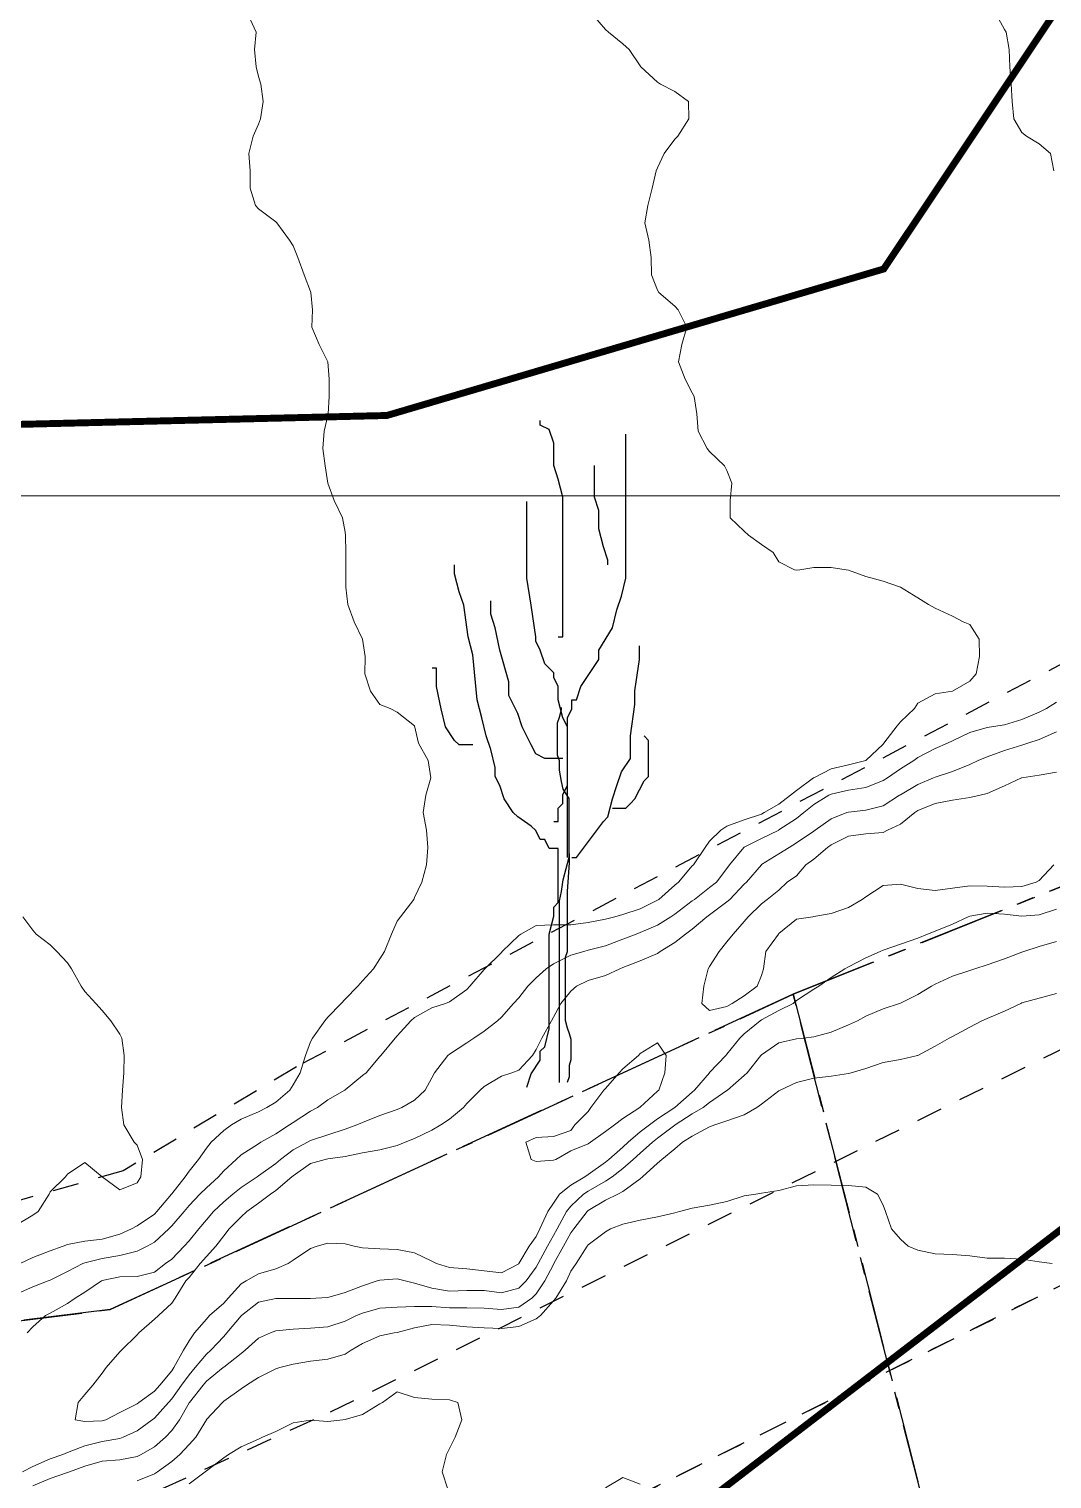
# Model space of a CAD drawing. Header units: centimetres. Extents: x 0 to 642158, y -847 to 649707.
# Drawn here: x 617303.14 to 617332.62, y 621059.04 to 621100.84 of the extents above; entities that cross this region are included whole.
import ezdxf

# ---------------------------------------------------------------- set-up
doc = ezdxf.new("R2010")
doc.units = ezdxf.units.CM
doc.header["$MEASUREMENT"] = 0
doc.linetypes.add('CENTERX2', pattern=[4, 2.5, -0.5, 0.5, -0.5])
doc.linetypes.add('JIS_02_0.7', pattern=[1.35, 0.75, -0.6])
for name, color, linetype, lineweight in [('MEV_grille', 254, 'Continuous', 9), ('MEV_layout inondation', 5, 'Continuous', 15), ('MEV_vegetal_V', 7, 'Continuous', 25), ('WAL_parcellaire agricole', 7, 'JIS_02_0.7', 25), ('WAL_topographie 0.5', 253, 'Continuous', 20)]:
    doc.layers.add(name, color=color, linetype=linetype, lineweight=lineweight)
doc.layers.add('SPW_parcellaire cadastral', color=7, linetype='CENTERX2', lineweight=25, true_color=0xff0542)

# ---------------------------------------------------------------- blocks, each defined once
blk = doc.blocks.new('legende vegetal')
at = {"layer": 'MEV_vegetal_V'}
for points in [[(617318.293, 621083.127), (617318.423, 621083.127), (617318.423, 621087.153), (617318.293, 621087.672), (617318.164, 621088.062), (617318.164, 621088.712), (617318.033, 621089.101), (617317.774, 621089.231), (617317.774, 621089.361)], [(617318.164, 621077.802), (617318.293, 621077.802), (617318.293, 621078.191), (617318.423, 621078.321), (617318.423, 621078.581), (617318.553, 621078.841), (617318.553, 621080.789), (617318.683, 621081.049), (617318.683, 621081.308), (617318.813, 621081.308), (617318.943, 621081.698), (617319.463, 621082.477), (617319.463, 621082.737), (617319.852, 621083.386), (617319.983, 621083.906), (617320.112, 621084.296), (617320.242, 621084.815), (617320.242, 621088.971)], [(617319.722, 621085.205), (617319.722, 621085.335), (617319.593, 621085.724), (617319.463, 621086.244), (617319.463, 621086.764), (617319.333, 621087.153), (617319.333, 621088.062)], [(617318.553, 621076.763), (617318.553, 621080.529), (617318.423, 621080.789), (617318.293, 621081.308), (617318.293, 621081.698), (617318.164, 621081.958), (617318.164, 621082.088), (617317.903, 621082.347), (617317.774, 621082.737), (617317.644, 621082.997), (617317.644, 621083.127), (617317.514, 621084.036), (617317.384, 621084.815), (617317.384, 621087.023)], [(617317.384, 621070.139), (617317.514, 621070.528), (617317.774, 621070.918), (617317.774, 621071.178), (617317.903, 621071.308), (617318.033, 621071.827), (617318.033, 621074.554), (617318.164, 621075.074), (617318.164, 621075.334), (617318.293, 621075.464), (617318.293, 621077.022), (617318.033, 621077.022), (617317.903, 621077.282), (617317.774, 621077.282), (617317.644, 621077.542), (617317.514, 621077.672), (617317.124, 621077.932), (617316.994, 621078.061), (617316.734, 621078.451), (617316.604, 621078.841), (617316.474, 621079.1), (617316.474, 621079.36), (617316.345, 621079.88), (617316.214, 621080.269), (617316.084, 621080.789), (617315.955, 621081.308), (617315.825, 621082.607), (617315.694, 621083.127), (617315.565, 621084.036), (617315.435, 621084.426), (617315.305, 621084.945), (617315.305, 621085.205)], [(617318.423, 621079.62), (617317.903, 621079.62), (617317.644, 621079.75), (617317.514, 621080.009), (617317.254, 621080.529), (617317.124, 621080.919), (617316.864, 621081.438), (617316.864, 621081.828), (617316.604, 621082.737), (617316.474, 621083.386), (617316.345, 621083.776), (617316.345, 621084.166)], [(617318.683, 621076.763), (617318.813, 621076.763), (617319.593, 621077.802), (617319.722, 621077.932), (617319.852, 621078.451), (617319.983, 621078.841), (617320.112, 621079.23), (617320.372, 621079.62), (617320.372, 621080.269), (617320.502, 621081.178), (617320.502, 621081.568), (617320.632, 621082.477), (617320.632, 621082.867)], [(617315.825, 621080.009), (617315.435, 621080.009), (617315.305, 621080.14), (617315.045, 621080.529), (617314.915, 621081.049), (617314.785, 621081.698), (617314.785, 621082.218), (617314.655, 621082.218)], [(617318.327, 621070.274), (617318.327, 621075.515), (617318.382, 621075.788), (617318.436, 621076.116), (617318.601, 621076.771), (617318.601, 621078.464), (617318.436, 621078.736), (617318.382, 621078.955), (617318.327, 621079.283), (617318.327, 621079.555), (617318.272, 621079.719), (617318.272, 621080.647), (617318.327, 621080.811), (617318.382, 621081.029), (617318.382, 621081.084)], [(617319.852, 621078.191), (617320.242, 621078.191), (617320.372, 621078.321), (617320.502, 621078.451), (617320.762, 621078.971), (617320.892, 621079.1), (617320.892, 621080.14), (617320.762, 621080.269)], [(617318.601, 621076.88), (617318.601, 621076.607), (617318.546, 621075.788), (617318.546, 621074.041), (617318.491, 621073.877), (617318.491, 621072.076), (617318.546, 621071.857), (617318.601, 621071.693), (617318.655, 621071.53), (617318.655, 621070.929), (617318.601, 621070.765), (617318.601, 621070.437), (617318.546, 621070.274)]]:
    blk.add_lwpolyline(points, dxfattribs=at)
blk = doc.blocks.new('*U114')
at = {"layer": 'MEV_grille', "transparency": 33554687}
blk.add_lwpolyline([(-1338.461, 0), (1338.461, 0)], dxfattribs=at)
blk = doc.blocks.new('*U115')
at = {"layer": 'MEV_grille', "color": 0, "linetype": 'ByBlock', "lineweight": -2, "transparency": 16777216}
blk.add_blockref('*U114', (0, -1300), dxfattribs=at)

msp = doc.modelspace()

# ---------------------------------------------------------------- linework, layer by layer
at = {"layer": 'MEV_layout inondation', "const_width": 0.2}
msp.add_lwpolyline([(617233.162, 621073.07), (617279.62, 621037.923), (617301.038, 621038.108), (617317.026, 621054.071), (617332.891, 621066.247), (617360.616, 621077.783), (617386.097, 621081.307), (617385.282, 621128.89), (617342.794, 621116.453), (617327.77, 621093.924), (617313.451, 621089.7), (617284.343, 621088.996), (617234.522, 621104.967)], dxfattribs=at)
at = {"layer": 'SPW_parcellaire cadastral'}
for points in [[(617305.548, 621139.175), (617308.94, 621124.526), (617362.498, 621136.362), (617373.568, 621138.823), (617386.867, 621141.735), (617387.027, 621141.765), (617387.237, 621140.985), (617392.05, 621122.926), (617394.491, 621113.756), (617398.562, 621104.586), (617401.218, 621098.614), (617399.542, 621097.982), (617398.714, 621098.598), (617397.616, 621098.698), (617390.943, 621097.677), (617384.064, 621096.061), (617371.391, 621091.038), (617353.411, 621084.367), (617325.161, 621073.014), (617305.474, 621063.923), (617282.32, 621061.105), (617250.309, 621080.85), (617237.43, 621089.618), (617231.832, 621092.068)], [(617250.309, 621080.85), (617282.32, 621061.105), (617305.474, 621063.923), (617325.161, 621073.014), (617363.64, 620922.52), (617280.432, 620881.446), (617280.13, 620882.72), (617241.275, 621070.317), (617237.43, 621089.618), (617250.309, 621080.85)], [(617416.046, 620945.72), (617363.64, 620922.52), (617325.161, 621073.014), (617353.411, 621084.367), (617361.877, 621063.726), (617369.184, 621047.28), (617376.493, 621030.83), (617384.745, 621012.323), (617394.651, 620990.937), (617416.046, 620945.72)]]:
    msp.add_lwpolyline(points, dxfattribs=at)
at = {"layer": 'WAL_parcellaire agricole'}
for points in [[(617230.843, 621108.416), (617387.462, 621142.372), (617395.298, 621115.403), (617310.846, 621070.926), (617305.847, 621067.926), (617296.425, 621065.222), (617285.635, 621065.371), (617273.847, 621070.922), (617252.763, 621082.677), (617241.845, 621087.918), (617235.845, 621089.917), (617230.843, 621108.416)], [(617240.759, 621070.383), (617241.807, 621073.948), (617246.145, 621076.651), (617268.871, 621063.966), (617277.497, 621059.945), (617284.864, 621055.972), (617292.849, 621054.975), (617300.835, 621055.974), (617311.826, 621060.972), (617354.569, 621082.195), (617356.679, 621076.098), (617351.545, 621073.898), (617314.539, 621055.508), (617303.352, 621050.418), (617301.599, 621049.922), (617293.6, 621048.921), (617292.105, 621048.92), (617284.099, 621049.92), (617281.985, 621050.595), (617274.759, 621054.491), (617265.9, 621058.638), (617246.763, 621069.321), (617240.759, 621070.383)], [(617278.187, 620880.011), (617239.848, 621067.418), (617240.759, 621070.383), (617246.763, 621069.321), (617265.9, 621058.638), (617274.759, 621054.491), (617281.985, 621050.595), (617284.099, 621049.92), (617292.105, 621048.92), (617293.6, 621048.921), (617301.599, 621049.922), (617303.352, 621050.418), (617314.539, 621055.508), (617351.545, 621073.898), (617356.679, 621076.098), (617392.688, 620992.603), (617415.36, 620945.773), (617305.655, 620892.875), (617278.187, 620880.011)]]:
    msp.add_lwpolyline(points, dxfattribs=at)
at = {"layer": 'WAL_topographie 0.5'}
for points in [[(617319.388, 621101.25), (617319.75, 621100.83), (617319.837, 621100.75), (617320.25, 621100.411), (617320.437, 621100.25), (617320.75, 621099.781), (617320.771, 621099.75), (617321.25, 621099.308), (617321.333, 621099.25), (617321.75, 621099.042), (617322.139, 621098.75), (617322.147, 621098.25), (617321.831, 621097.75), (617321.75, 621097.664), (617321.442, 621097.25), (617321.25, 621096.841), (617321.211, 621096.75), (617321.095, 621096.25), (617320.969, 621095.75), (617320.886, 621095.25), (617321, 621094.75), (617321.062, 621094.25), (617321.079, 621093.75), (617321.25, 621093.313), (617321.283, 621093.25), (617321.75, 621092.85), (617321.847, 621092.75), (617322.093, 621092.25), (617321.947, 621091.75), (617321.856, 621091.25), (617322.05, 621090.75), (617322.25, 621090.35), (617322.304, 621090.25), (617322.383, 621089.75), (617322.422, 621089.25), (617322.679, 621088.75), (617322.75, 621088.659), (617323.178, 621088.25), (617323.25, 621088.114), (617323.388, 621087.75), (617323.343, 621087.25), (617323.339, 621086.75), (617323.75, 621086.367), (617323.875, 621086.25), (617324.25, 621085.981), (617324.583, 621085.75), (617324.75, 621085.485), (617325.194, 621085.25), (617325.25, 621085.238), (617325.35, 621085.25), (617325.75, 621085.315), (617326.25, 621085.319), (617326.688, 621085.25), (617326.75, 621085.239), (617327.25, 621085.062), (617327.75, 621084.921), (617328.25, 621084.75), (617328.25, 621084.75), (617328.75, 621084.44), (617329.058, 621084.25), (617329.25, 621084.141), (617329.75, 621083.912), (617330.059, 621083.75), (617330.25, 621083.679), (617330.517, 621083.25), (617330.526, 621082.75), (617330.431, 621082.25), (617330.25, 621082.036), (617329.75, 621081.75), (617329.75, 621081.75), (617329.25, 621081.676), (617328.75, 621081.402), (617328.651, 621081.25), (617328.25, 621080.869), (617328.153, 621080.75), (617327.776, 621080.25), (617327.75, 621080.223), (617327.25, 621079.75), (617327.25, 621079.75), (617326.75, 621079.624), (617326.25, 621079.514), (617325.75, 621079.255), (617325.744, 621079.25), (617325.25, 621078.892), (617325.083, 621078.75), (617324.75, 621078.497), (617324.327, 621078.25), (617324.25, 621078.211), (617323.75, 621078.046), (617323.25, 621077.862), (617323.076, 621077.75), (617322.75, 621077.428), (617322.621, 621077.25), (617322.284, 621076.75), (617322.25, 621076.714), (617321.857, 621076.25), (617321.75, 621076.156), (617321.289, 621075.75), (617321.25, 621075.724), (617320.75, 621075.481), (617320.25, 621075.313), (617320.019, 621075.25), (617319.75, 621075.18), (617319.25, 621075.085), (617318.75, 621075.02), (617318.25, 621075.018), (617317.75, 621074.994), (617317.307, 621074.75), (617317.25, 621074.709), (617316.777, 621074.25), (617316.75, 621074.221), (617316.269, 621073.75), (617316.25, 621073.73), (617315.841, 621073.25), (617315.75, 621073.155), (617315.25, 621072.793), (617315.141, 621072.75), (617314.75, 621072.62), (617314.25, 621072.349), (617314.136, 621072.25), (617313.75, 621071.818), (617313.693, 621071.75), (617313.272, 621071.25), (617313.25, 621071.224), (617312.854, 621070.75), (617312.75, 621070.669), (617312.25, 621070.261), (617312.238, 621070.25), (617311.75, 621069.97), (617311.451, 621069.75), (617311.25, 621069.645), (617310.75, 621069.32), (617310.643, 621069.25), (617310.25, 621068.995), (617309.82, 621068.75), (617309.75, 621068.707), (617309.25, 621068.383), (617309.109, 621068.25), (617308.75, 621067.921), (617308.595, 621067.75), (617308.25, 621067.436), (617308.061, 621067.25), (617307.75, 621066.924), (617307.605, 621066.75), (617307.25, 621066.337), (617307.164, 621066.25), (617306.75, 621065.869), (617306.542, 621065.75), (617306.25, 621065.611), (617305.75, 621065.482), (617305.25, 621065.395), (617304.75, 621065.275), (617304.684, 621065.25), (617304.25, 621065.023), (617303.75, 621064.77), (617303.693, 621064.75), (617303.25, 621064.585), (617302.75, 621064.356)], [(617309.457, 621101.25), (617309.683, 621100.75), (617309.632, 621100.25), (617309.68, 621099.75), (617309.75, 621099.477), (617309.822, 621099.25), (617309.885, 621098.75), (617309.811, 621098.25), (617309.75, 621098.094), (617309.597, 621097.75), (617309.469, 621097.25), (617309.507, 621096.75), (617309.514, 621096.25), (617309.667, 621095.75), (617309.75, 621095.654), (617310.25, 621095.285), (617310.279, 621095.25), (617310.646, 621094.75), (617310.75, 621094.592), (617310.883, 621094.25), (617311.064, 621093.75), (617311.25, 621093.279), (617311.259, 621093.25), (617311.302, 621092.75), (617311.284, 621092.25), (617311.494, 621091.75), (617311.75, 621091.25), (617311.75, 621091.25), (617311.79, 621090.75), (617311.79, 621090.25), (617311.758, 621089.75), (617311.75, 621089.7), (617311.645, 621089.25), (617311.604, 621088.75), (617311.671, 621088.25), (617311.75, 621087.75), (617311.75, 621087.75), (617311.932, 621087.25), (617312.174, 621086.75), (617312.25, 621086.333), (617312.262, 621086.25), (617312.272, 621085.75), (617312.263, 621085.25), (617312.265, 621084.75), (617312.329, 621084.25), (617312.506, 621083.75), (617312.75, 621083.25), (617312.75, 621083.25), (617312.822, 621082.75), (617312.811, 621082.25), (617312.982, 621081.75), (617313.25, 621081.371), (617313.542, 621081.25), (617313.75, 621081.15), (617314.25, 621080.75), (617314.25, 621080.75), (617314.359, 621080.25), (617314.639, 621079.75), (617314.714, 621079.25), (617314.57, 621078.75), (617314.5, 621078.25), (617314.588, 621077.75), (617314.635, 621077.25), (617314.592, 621076.75), (617314.461, 621076.25), (617314.25, 621075.8), (617314.223, 621075.75), (617313.84, 621075.25), (617313.75, 621075.123), (617313.579, 621074.75), (617313.38, 621074.25), (617313.25, 621074.038), (617313.063, 621073.75), (617312.75, 621073.403), (617312.609, 621073.25), (617312.25, 621072.876), (617312.128, 621072.75), (617311.75, 621072.356), (617311.664, 621072.25), (617311.309, 621071.75), (617311.25, 621071.642), (617311.105, 621071.25), (617310.954, 621070.75), (617310.75, 621070.408), (617310.654, 621070.25), (617310.25, 621069.905), (617309.988, 621069.75), (617309.75, 621069.63), (617309.25, 621069.413), (617308.972, 621069.25), (617308.75, 621069.089), (617308.389, 621068.75), (617308.25, 621068.576), (617308.018, 621068.25), (617307.75, 621067.917), (617307.636, 621067.75), (617307.25, 621067.258), (617307.245, 621067.25), (617306.82, 621066.75), (617306.75, 621066.679), (617306.25, 621066.336), (617306.093, 621066.25), (617305.75, 621066.097), (617305.25, 621065.955), (617304.75, 621065.895), (617304.25, 621065.798), (617304.119, 621065.75), (617303.75, 621065.617), (617303.25, 621065.426), (617302.886, 621065.25)], [(617331.017, 621101.25), (617331.25, 621100.83), (617331.294, 621100.75), (617331.38, 621100.25), (617331.398, 621099.75), (617331.442, 621099.25), (617331.472, 621098.75), (617331.522, 621098.25), (617331.75, 621097.861), (617331.886, 621097.75), (617332.25, 621097.528), (617332.573, 621097.25), (617332.668, 621096.75)], [(617332.75, 621081.44), (617332.46, 621081.25), (617332.25, 621081.148), (617331.75, 621080.935), (617331.25, 621080.782), (617331.061, 621080.75), (617330.75, 621080.707), (617330.25, 621080.564), (617329.75, 621080.32), (617329.604, 621080.25), (617329.25, 621080.104), (617328.75, 621079.84), (617328.64, 621079.75), (617328.25, 621079.51), (617327.874, 621079.25), (617327.75, 621079.174), (617327.25, 621078.976), (617326.75, 621078.902), (617326.25, 621078.783), (617326.188, 621078.75), (617325.75, 621078.482), (617325.466, 621078.25), (617325.25, 621078.085), (617324.75, 621077.752), (617324.747, 621077.75), (617324.25, 621077.501), (617323.75, 621077.257), (617323.74, 621077.25), (617323.323, 621076.75), (617323.25, 621076.638), (617322.951, 621076.25), (617322.75, 621076.088), (617322.313, 621075.75), (617322.25, 621075.704), (617321.75, 621075.326), (617321.637, 621075.25), (617321.25, 621075.003), (617320.75, 621074.792), (617320.634, 621074.75), (617320.25, 621074.6), (617319.75, 621074.408), (617319.25, 621074.282), (617319.126, 621074.25), (617318.75, 621074.145), (617318.25, 621073.896), (617318.04, 621073.75), (617317.75, 621073.493), (617317.516, 621073.25), (617317.25, 621072.911), (617317.1, 621072.75), (617316.75, 621072.35), (617316.64, 621072.25), (617316.25, 621071.953), (617315.957, 621071.75), (617315.75, 621071.611), (617315.25, 621071.287), (617315.206, 621071.25), (617314.826, 621070.75), (617314.75, 621070.608), (617314.558, 621070.25), (617314.25, 621069.964), (617313.883, 621069.75), (617313.75, 621069.693), (617313.25, 621069.516), (617312.75, 621069.32), (617312.586, 621069.25), (617312.25, 621069.127), (617311.75, 621068.966), (617311.25, 621068.8), (617311.161, 621068.75), (617310.75, 621068.53), (617310.389, 621068.25), (617310.25, 621068.132), (617309.75, 621067.778), (617309.71, 621067.75), (617309.25, 621067.442), (617309.014, 621067.25), (617308.75, 621067.032), (617308.452, 621066.75), (617308.25, 621066.51), (617308.034, 621066.25), (617307.75, 621065.91), (617307.607, 621065.75), (617307.25, 621065.382), (617307.073, 621065.25), (617306.75, 621065.006), (617306.25, 621064.882), (617305.75, 621064.864), (617305.25, 621064.76), (617305.227, 621064.75), (617304.75, 621064.422), (617304.465, 621064.25), (617304.25, 621064.1), (617303.75, 621063.824), (617303.61, 621063.75), (617303.25, 621063.424), (617303.082, 621063.25)], [(617332.75, 621080.581), (617332.25, 621080.361), (617331.919, 621080.25), (617331.75, 621080.191), (617331.25, 621080.045), (617330.75, 621079.862), (617330.49, 621079.75), (617330.25, 621079.635), (617329.75, 621079.435), (617329.25, 621079.272), (617329.203, 621079.25), (617328.75, 621079.066), (617328.25, 621078.765), (617328.225, 621078.75), (617327.75, 621078.448), (617327.25, 621078.321), (617326.75, 621078.266), (617326.703, 621078.25), (617326.25, 621078.075), (617325.795, 621077.75), (617325.75, 621077.718), (617325.25, 621077.377), (617325.04, 621077.25), (617324.75, 621077.059), (617324.25, 621076.754), (617324.245, 621076.75), (617323.809, 621076.25), (617323.75, 621076.186), (617323.33, 621075.75), (617323.25, 621075.679), (617322.75, 621075.308), (617322.671, 621075.25), (617322.25, 621074.895), (617322.051, 621074.75), (617321.75, 621074.504), (617321.327, 621074.25), (617321.25, 621074.193), (617320.75, 621073.975), (617320.25, 621073.783), (617320.162, 621073.75), (617319.75, 621073.555), (617319.25, 621073.411), (617318.911, 621073.25), (617318.75, 621073.105), (617318.465, 621072.75), (617318.25, 621072.358), (617318.193, 621072.25), (617317.914, 621071.75), (617317.75, 621071.421), (617317.648, 621071.25), (617317.25, 621070.827), (617317.051, 621070.75), (617316.75, 621070.652), (617316.25, 621070.355), (617316.141, 621070.25), (617315.75, 621069.863), (617315.657, 621069.75), (617315.25, 621069.416), (617315.007, 621069.25), (617314.75, 621069.098), (617314.25, 621068.856), (617313.98, 621068.75), (617313.75, 621068.652), (617313.25, 621068.533), (617312.75, 621068.443), (617312.25, 621068.339), (617311.75, 621068.27), (617311.668, 621068.25), (617311.25, 621068.132), (617310.75, 621067.78), (617310.715, 621067.75), (617310.25, 621067.353), (617310.1, 621067.25), (617309.75, 621066.994), (617309.415, 621066.75), (617309.25, 621066.601), (617308.908, 621066.25), (617308.75, 621066.053), (617308.518, 621065.75), (617308.25, 621065.457), (617308.067, 621065.25), (617307.75, 621064.854), (617307.659, 621064.75), (617307.352, 621064.25), (617307.25, 621064.109), (617306.867, 621063.75), (617306.75, 621063.645), (617306.305, 621063.25), (617306.25, 621063.199), (617305.801, 621062.75), (617305.75, 621062.703), (617305.359, 621062.25), (617305.25, 621062.095), (617304.973, 621061.75), (617304.75, 621061.477), (617304.552, 621061.25), (617304.471, 621060.75), (617304.75, 621060.702), (617305.25, 621060.719), (617305.353, 621060.75), (617305.75, 621060.954), (617306.25, 621061.212), (617306.303, 621061.25), (617306.75, 621061.575), (617306.906, 621061.75), (617307.25, 621062.163), (617307.31, 621062.25), (617307.587, 621062.75), (617307.75, 621063.019), (617307.907, 621063.25), (617308.25, 621063.647), (617308.341, 621063.75), (617308.75, 621064.11), (617308.876, 621064.25), (617309.25, 621064.667), (617309.392, 621064.75), (617309.75, 621064.954), (617310.25, 621065.101), (617310.61, 621065.25), (617310.75, 621065.349), (617311.25, 621065.685), (617311.44, 621065.75), (617311.75, 621065.839), (617312.25, 621065.821), (617312.505, 621065.75), (617312.75, 621065.703), (617313.25, 621065.679), (617313.75, 621065.658), (617314.25, 621065.56), (617314.75, 621065.318), (617314.878, 621065.25), (617315.25, 621065.142), (617315.75, 621065.103), (617316.25, 621065.046), (617316.75, 621064.986), (617317.25, 621065.241), (617317.256, 621065.25), (617317.549, 621065.75), (617317.75, 621066.036), (617317.857, 621066.25), (617318.084, 621066.75), (617318.25, 621066.997), (617318.424, 621067.25), (617318.75, 621067.514), (617319.151, 621067.75), (617319.25, 621067.815), (617319.75, 621068.174), (617319.846, 621068.25), (617320.25, 621068.608), (617320.408, 621068.75), (617320.75, 621069.044), (617321.019, 621069.25), (617321.25, 621069.422), (617321.746, 621069.75), (617321.75, 621069.754), (617322.25, 621070.196), (617322.318, 621070.25), (617322.745, 621070.75), (617322.75, 621070.756), (617323.215, 621071.25), (617323.25, 621071.285), (617323.621, 621071.75), (617323.75, 621071.876), (617324.208, 621072.25), (617324.25, 621072.28), (617324.75, 621072.55), (617325.157, 621072.75), (617325.25, 621072.831), (617325.75, 621073.166), (617325.897, 621073.25), (617326.25, 621073.497), (617326.65, 621073.75), (617326.75, 621073.804), (617327.25, 621074.067), (617327.665, 621074.25), (617327.75, 621074.284), (617328.25, 621074.46), (617328.75, 621074.627), (617329.03, 621074.75), (617329.25, 621074.831), (617329.75, 621075.038), (617330.203, 621075.25), (617330.25, 621075.267), (617330.75, 621075.355), (617331.25, 621075.324), (617331.75, 621075.269), (617332.25, 621075.302), (617332.75, 621075.469)], [(617332.75, 621079.414), (617332.25, 621079.331), (617331.75, 621079.253), (617331.742, 621079.25), (617331.25, 621079.022), (617330.75, 621078.799), (617330.551, 621078.75), (617330.25, 621078.687), (617329.75, 621078.607), (617329.25, 621078.511), (617328.75, 621078.308), (617328.664, 621078.25), (617328.25, 621077.922), (617327.877, 621077.75), (617327.75, 621077.676), (617327.25, 621077.637), (617326.75, 621077.571), (617326.25, 621077.318), (617326.151, 621077.25), (617325.75, 621076.908), (617325.528, 621076.75), (617325.25, 621076.433), (617324.99, 621076.25), (617324.75, 621076.02), (617324.406, 621075.75), (617324.25, 621075.626), (617323.863, 621075.25), (617323.75, 621075.115), (617323.431, 621074.75), (617323.25, 621074.528), (617323.028, 621074.25), (617322.75, 621073.816), (617322.706, 621073.75), (617322.588, 621073.25), (617322.525, 621072.75), (617322.75, 621072.55), (617323.25, 621072.659), (617323.403, 621072.75), (617323.75, 621072.967), (617324.123, 621073.25), (617324.25, 621073.559), (617324.306, 621073.75), (617324.373, 621074.25), (617324.734, 621074.75), (617324.75, 621074.769), (617325.25, 621075.182), (617325.727, 621075.25), (617325.75, 621075.253), (617326.25, 621075.339), (617326.75, 621075.518), (617327.144, 621075.75), (617327.25, 621075.82), (617327.75, 621076.152), (617328.25, 621076.192), (617328.75, 621076.065), (617329.25, 621076.01), (617329.75, 621076.073), (617330.25, 621076.139), (617330.75, 621076.133), (617331.25, 621076.103), (617331.75, 621076.123), (617332.157, 621076.25), (617332.25, 621076.299), (617332.675, 621076.75)], [(617302.958, 621075.25), (617303.25, 621074.861), (617303.345, 621074.75), (617303.75, 621074.435), (617303.935, 621074.25), (617304.25, 621073.923), (617304.365, 621073.75), (617304.641, 621073.25), (617304.75, 621073.098), (617305.058, 621072.75), (617305.25, 621072.55), (617305.492, 621072.25), (617305.75, 621071.869), (617305.813, 621071.75), (617305.883, 621071.25), (617305.865, 621070.75), (617305.829, 621070.25), (617305.8, 621069.75), (617305.872, 621069.25), (617306.171, 621068.75), (617306.25, 621068.661), (617306.406, 621068.25), (617306.363, 621067.75), (617306.25, 621067.582), (617305.75, 621067.379), (617305.25, 621067.75), (617305.25, 621067.75), (617304.75, 621068.162), (617304.25, 621067.829), (617304.188, 621067.75), (617303.75, 621067.318), (617303.716, 621067.25), (617303.402, 621066.75), (617303.25, 621066.643), (617302.75, 621066.347)], [(617302.951, 621059.25), (617303.25, 621059.404), (617303.75, 621059.621), (617304.116, 621059.75), (617304.25, 621059.808), (617304.75, 621059.999), (617305.25, 621060.117), (617305.75, 621060.212), (617305.854, 621060.25), (617306.25, 621060.432), (617306.685, 621060.75), (617306.75, 621060.798), (617307.159, 621061.25), (617307.25, 621061.351), (617307.533, 621061.75), (617307.75, 621062.048), (617307.924, 621062.25), (617308.25, 621062.636), (617308.381, 621062.75), (617308.75, 621063.153), (617308.839, 621063.25), (617309.25, 621063.745), (617309.256, 621063.75), (617309.75, 621064.135), (617310.25, 621064.243), (617310.75, 621064.248), (617311.25, 621064.243), (617311.402, 621064.25), (617311.75, 621064.271), (617312.25, 621064.415), (617312.75, 621064.605), (617313.172, 621064.75), (617313.25, 621064.776), (617313.75, 621064.808), (617313.977, 621064.75), (617314.25, 621064.685), (617314.75, 621064.544), (617315.25, 621064.46), (617315.75, 621064.478), (617316.25, 621064.473), (617316.75, 621064.411), (617317.25, 621064.542), (617317.46, 621064.75), (617317.75, 621065.149), (617317.807, 621065.25), (617318.079, 621065.75), (617318.25, 621066.057), (617318.357, 621066.25), (617318.63, 621066.75), (617318.75, 621066.904), (617319.117, 621067.25), (617319.25, 621067.339), (617319.75, 621067.629), (617319.939, 621067.75), (617320.25, 621067.989), (617320.543, 621068.25), (617320.75, 621068.436), (617321.103, 621068.75), (617321.25, 621068.866), (617321.75, 621069.243), (617321.759, 621069.25), (617322.25, 621069.564), (617322.562, 621069.75), (617322.75, 621069.899), (617323.25, 621070.238), (617323.268, 621070.25), (617323.75, 621070.669), (617323.836, 621070.75), (617324.23, 621071.25), (617324.25, 621071.273), (617324.75, 621071.612), (617325.25, 621071.726), (617325.458, 621071.75), (617325.75, 621071.783), (617326.25, 621071.92), (617326.75, 621072.132), (617327.013, 621072.25), (617327.25, 621072.38), (617327.75, 621072.592), (617328.22, 621072.75), (617328.25, 621072.759), (617328.75, 621073.01), (617329.141, 621073.25), (617329.25, 621073.31), (617329.75, 621073.539), (617330.25, 621073.7), (617330.398, 621073.75), (617330.75, 621073.86), (617331.25, 621074.038), (617331.75, 621074.229), (617331.801, 621074.25), (617332.25, 621074.388), (617332.75, 621074.534)], [(617303.25, 621058.843), (617303.75, 621059.059), (617304.25, 621059.231), (617304.305, 621059.25), (617304.75, 621059.409), (617305.25, 621059.553), (617305.75, 621059.597), (617306.25, 621059.692), (617306.367, 621059.75), (617306.75, 621059.97), (617307.073, 621060.25), (617307.25, 621060.434), (617307.47, 621060.75), (617307.75, 621061.238), (617307.758, 621061.25), (617308.154, 621061.75), (617308.25, 621061.862), (617308.732, 621062.25), (617308.75, 621062.266), (617309.25, 621062.663), (617309.366, 621062.75), (617309.75, 621063.101), (617310.099, 621063.25), (617310.25, 621063.307), (617310.75, 621063.363), (617311.25, 621063.385), (617311.75, 621063.423), (617312.25, 621063.591), (617312.575, 621063.75), (617312.75, 621063.825), (617313.25, 621063.962), (617313.75, 621063.997), (617314.25, 621064.01), (617314.75, 621064.009), (617315.25, 621063.977), (617315.75, 621063.974), (617316.25, 621063.967), (617316.75, 621063.922), (617317.25, 621063.998), (617317.623, 621064.25), (617317.75, 621064.375), (617318.003, 621064.75), (617318.25, 621065.225), (617318.265, 621065.25), (617318.541, 621065.75), (617318.75, 621066.136), (617318.84, 621066.25), (617319.218, 621066.75), (617319.25, 621066.78), (617319.75, 621067.077), (617320.106, 621067.25), (617320.25, 621067.324), (617320.75, 621067.693), (617320.818, 621067.75), (617321.25, 621068.145), (617321.373, 621068.25), (617321.75, 621068.56), (617321.974, 621068.75), (617322.25, 621068.919), (617322.75, 621069.189), (617322.903, 621069.25), (617323.25, 621069.366), (617323.75, 621069.54), (617324.108, 621069.75), (617324.25, 621069.845), (617324.75, 621070.227), (617324.787, 621070.25), (617325.25, 621070.475), (617325.75, 621070.598), (617326.25, 621070.653), (617326.75, 621070.726), (617326.83, 621070.75), (617327.25, 621070.875), (617327.75, 621071.051), (617328.25, 621071.135), (617328.74, 621071.25), (617328.75, 621071.252), (617329.25, 621071.522), (617329.656, 621071.75), (617329.75, 621071.8), (617330.25, 621072.062), (617330.599, 621072.25), (617330.75, 621072.314), (617331.25, 621072.523), (617331.715, 621072.75), (617331.75, 621072.767), (617332.25, 621072.898), (617332.75, 621073.036)], [(617318.25, 621068.233), (617318.32, 621068.25), (617318.75, 621068.5), (617319.25, 621068.702), (617319.32, 621068.75), (617319.75, 621069.057), (617320.007, 621069.25), (617320.25, 621069.433), (617320.736, 621069.75), (617320.75, 621069.762), (617321.25, 621070.218), (617321.287, 621070.25), (617321.46, 621070.75), (617321.503, 621071.25), (617321.25, 621071.617), (617320.75, 621071.305), (617320.705, 621071.25), (617320.25, 621070.865), (617320.147, 621070.75), (617319.75, 621070.298), (617319.706, 621070.25), (617319.324, 621069.75), (617319.25, 621069.635), (617318.865, 621069.25), (617318.75, 621069.09), (617318.25, 621068.913), (617317.75, 621068.881), (617317.45, 621068.75), (617317.609, 621068.25), (617317.75, 621068.198), (617318.25, 621068.233)], [(617306.25, 621058.984), (617306.75, 621059.185), (617306.843, 621059.25), (617307.25, 621059.546), (617307.488, 621059.75), (617307.75, 621060.034), (617307.949, 621060.25), (617308.249, 621060.75), (617308.25, 621060.752), (617308.712, 621061.25), (617308.75, 621061.283), (617309.25, 621061.64), (617309.403, 621061.75), (617309.75, 621061.967), (617310.25, 621062.212), (617310.37, 621062.25), (617310.75, 621062.349), (617311.25, 621062.436), (617311.75, 621062.493), (617312.25, 621062.638), (617312.425, 621062.75), (617312.75, 621062.948), (617313.25, 621063.167), (617313.657, 621063.25), (617313.75, 621063.264), (617314.25, 621063.394), (617314.75, 621063.494), (617315.25, 621063.475), (617315.75, 621063.424), (617316.25, 621063.398), (617316.75, 621063.381), (617317.25, 621063.439), (617317.75, 621063.656), (617317.873, 621063.75), (617318.25, 621064.173), (617318.316, 621064.25), (617318.627, 621064.75), (617318.75, 621065.029), (617318.906, 621065.25), (617319.221, 621065.75), (617319.25, 621065.789), (617319.75, 621066.161), (617319.891, 621066.25), (617320.25, 621066.388), (617320.75, 621066.501), (617321.25, 621066.598), (617321.75, 621066.716), (617321.883, 621066.75), (617322.25, 621066.847), (617322.75, 621066.936), (617323.25, 621067.044), (617323.75, 621067.207), (617324.083, 621067.25), (617324.25, 621067.276), (617324.75, 621067.356), (617325.25, 621067.488), (617325.75, 621067.524), (617326.25, 621067.508), (617326.75, 621067.506), (617327.25, 621067.458), (617327.591, 621067.25), (617327.75, 621066.932), (617327.817, 621066.75), (617327.99, 621066.25), (617328.25, 621065.955), (617328.475, 621065.75), (617328.75, 621065.633), (617329.25, 621065.527), (617329.75, 621065.513), (617330.25, 621065.475), (617330.75, 621065.409), (617331.25, 621065.403), (617331.75, 621065.375), (617332.25, 621065.302), (617332.625, 621065.25)], [(617307.75, 621058.905), (617308.218, 621059.25), (617308.25, 621059.275), (617308.75, 621059.652), (617308.889, 621059.75), (617309.25, 621059.968), (617309.75, 621060.192), (617309.87, 621060.25), (617310.25, 621060.414), (617310.75, 621060.657), (617311.25, 621060.738), (617311.75, 621060.698), (617312.179, 621060.75), (617312.25, 621060.759), (617312.75, 621060.898), (617313.25, 621061.205), (617313.326, 621061.25), (617313.75, 621061.554), (617314.25, 621061.389), (617314.75, 621061.344), (617315.25, 621061.326), (617315.491, 621061.25), (617315.609, 621060.75), (617315.417, 621060.25), (617315.25, 621059.917), (617315.164, 621059.75), (617315.046, 621059.25), (617315.21, 621058.75)], [(617319.75, 621058.783), (617320.25, 621059.083), (617320.75, 621058.887)]]:
    msp.add_lwpolyline(points, dxfattribs=at)

# ---------------------------------------------------------------- block references
at = {"layer": 'MEV_grille', "transparency": 33554687}
msp.add_blockref('*U115', (616669.481, 622387.381), dxfattribs=at)
at = {"layer": 'MEV_vegetal_V'}
msp.add_blockref('legende vegetal', (0.098, 0.193), dxfattribs=at)

doc.saveas('drawing.dxf')
